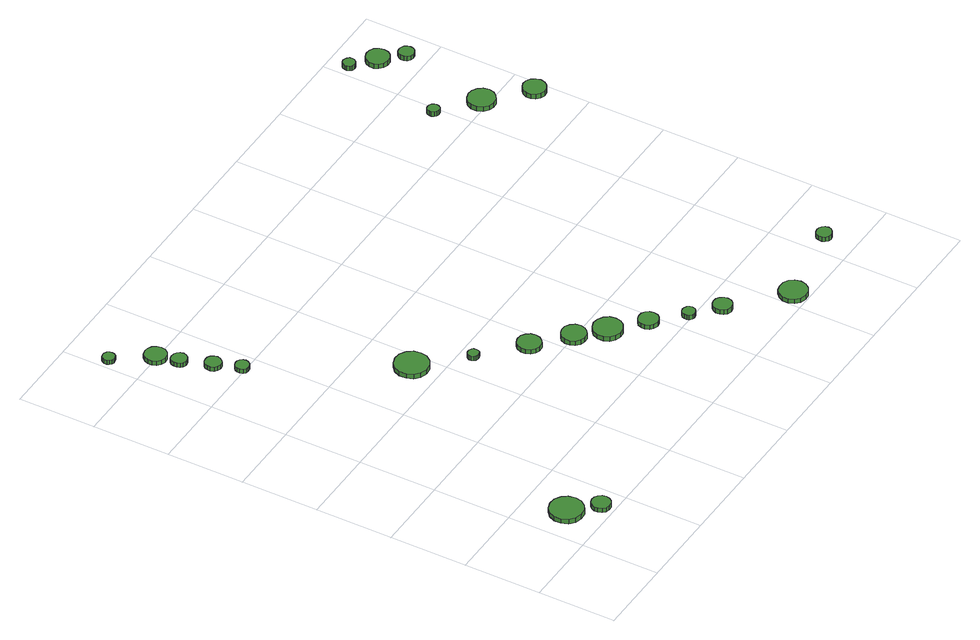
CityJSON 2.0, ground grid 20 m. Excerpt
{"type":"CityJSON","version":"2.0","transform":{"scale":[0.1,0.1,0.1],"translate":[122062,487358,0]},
"CityObjects":{
"tree1":{"type":"SolitaryVegetationObject","attributes":{"function":"something"},"geometry":[{"type":"MultiSurface","lod":"1","boundaries":[[[0,1,2,3,4,5,6,7,8,9,10,11,12,13,14]],[[15,16,17,18,19,20,21,22,23,24,25,26,27,28,29]],[[0,29,28,1]],[[1,28,27,2]],[[2,27,26,3]],[[3,26,25,4]],[[4,25,24,5]],[[5,24,23,6]],[[6,23,22,7]],[[7,22,21,8]],[[8,21,20,9]],[[9,20,19,10]],[[10,19,18,11]],[[11,18,17,12]],[[12,17,16,13]],[[13,16,15,14]],[[14,15,29,0]]]}]},
"tree2":{"type":"SolitaryVegetationObject","attributes":{"function":"something"},"geometry":[{"type":"MultiSurface","lod":"1","boundaries":[[[30,31,32,33,34,35,36,37,38,39,40,41,42,43,44]],[[45,46,47,48,49,50,51,52,53,54,55,56,57,58,59]],[[30,59,58,31]],[[31,58,57,32]],[[32,57,56,33]],[[33,56,55,34]],[[34,55,54,35]],[[35,54,53,36]],[[36,53,52,37]],[[37,52,51,38]],[[38,51,50,39]],[[39,50,49,40]],[[40,49,48,41]],[[41,48,47,42]],[[42,47,46,43]],[[43,46,45,44]],[[44,45,59,30]]]}]},
"tree3":{"type":"SolitaryVegetationObject","attributes":{"function":"something"},"geometry":[{"type":"MultiSurface","lod":"1","boundaries":[[[60,61,62,63,64,65,66,67,68,69,70,71,72,73,74]],[[75,76,77,78,79,80,81,82,83,84,85,86,87,88,89]],[[60,89,88,61]],[[61,88,87,62]],[[62,87,86,63]],[[63,86,85,64]],[[64,85,84,65]],[[65,84,83,66]],[[66,83,82,67]],[[67,82,81,68]],[[68,81,80,69]],[[69,80,79,70]],[[70,79,78,71]],[[71,78,77,72]],[[72,77,76,73]],[[73,76,75,74]],[[74,75,89,60]]]}]},
"tree4":{"type":"SolitaryVegetationObject","attributes":{"function":"something"},"geometry":[{"type":"MultiSurface","lod":"1","boundaries":[[[90,91,92,93,94,95,96,97,98,99,100,101,102,103,104]],[[105,106,107,108,109,110,111,112,113,114,115,116,117,118,119]],[[90,119,118,91]],[[91,118,117,92]],[[92,117,116,93]],[[93,116,115,94]],[[94,115,114,95]],[[95,114,113,96]],[[96,113,112,97]],[[97,112,111,98]],[[98,111,110,99]],[[99,110,109,100]],[[100,109,108,101]],[[101,108,107,102]],[[102,107,106,103]],[[103,106,105,104]],[[104,105,119,90]]]}]},
"tree5":{"type":"SolitaryVegetationObject","attributes":{"function":"something"},"geometry":[{"type":"MultiSurface","lod":"1","boundaries":[[[120,121,122,123,124,125,126,127,128,129,130,131,132,133,134]],[[135,136,137,138,139,140,141,142,143,144,145,146,147,148,149]],[[120,149,148,121]],[[121,148,147,122]],[[122,147,146,123]],[[123,146,145,124]],[[124,145,144,125]],[[125,144,143,126]],[[126,143,142,127]],[[127,142,141,128]],[[128,141,140,129]],[[129,140,139,130]],[[130,139,138,131]],[[131,138,137,132]],[[132,137,136,133]],[[133,136,135,134]],[[134,135,149,120]]]}]},
"tree6":{"type":"SolitaryVegetationObject","attributes":{"function":"something"},"geometry":[{"type":"MultiSurface","lod":"1","boundaries":[[[150,151,152,153,154,155,156,157,158,159,160,161,162,163,164]],[[165,166,167,168,169,170,171,172,173,174,175,176,177,178,179]],[[150,179,178,151]],[[151,178,177,152]],[[152,177,176,153]],[[153,176,175,154]],[[154,175,174,155]],[[155,174,173,156]],[[156,173,172,157]],[[157,172,171,158]],[[158,171,170,159]],[[159,170,169,160]],[[160,169,168,161]],[[161,168,167,162]],[[162,167,166,163]],[[163,166,165,164]],[[164,165,179,150]]]}]},
"tree7":{"type":"SolitaryVegetationObject","attributes":{"function":"something"},"geometry":[{"type":"MultiSurface","lod":"1","boundaries":[[[180,181,182,183,184,185,186,187,188,189,190,191,192,193,194]],[[195,196,197,198,199,200,201,202,203,204,205,206,207,208,209]],[[180,209,208,181]],[[181,208,207,182]],[[182,207,206,183]],[[183,206,205,184]],[[184,205,204,185]],[[185,204,203,186]],[[186,203,202,187]],[[187,202,201,188]],[[188,201,200,189]],[[189,200,199,190]],[[190,199,198,191]],[[191,198,197,192]],[[192,197,196,193]],[[193,196,195,194]],[[194,195,209,180]]]}]},
"tree8":{"type":"SolitaryVegetationObject","attributes":{"function":"something"},"geometry":[{"type":"MultiSurface","lod":"1","boundaries":[[[210,211,212,213,214,215,216,217,218,219,220,221,222,223,224]],[[225,226,227,228,229,230,231,232,233,234,235,236,237,238,239]],[[210,239,238,211]],[[211,238,237,212]],[[212,237,236,213]],[[213,236,235,214]],[[214,235,234,215]],[[215,234,233,216]],[[216,233,232,217]],[[217,232,231,218]],[[218,231,230,219]],[[219,230,229,220]],[[220,229,228,221]],[[221,228,227,222]],[[222,227,226,223]],[[223,226,225,224]],[[224,225,239,210]]]}]},
"tree9":{"type":"SolitaryVegetationObject","attributes":{"function":"something"},"geometry":[{"type":"MultiSurface","lod":"1","boundaries":[[[240,241,242,243,244,245,246,247,248,249,250,251,252,253,254]],[[255,256,257,258,259,260,261,262,263,264,265,266,267,268,269]],[[240,269,268,241]],[[241,268,267,242]],[[242,267,266,243]],[[243,266,265,244]],[[244,265,264,245]],[[245,264,263,246]],[[246,263,262,247]],[[247,262,261,248]],[[248,261,260,249]],[[249,260,259,250]],[[250,259,258,251]],[[251,258,257,252]],[[252,257,256,253]],[[253,256,255,254]],[[254,255,269,240]]]}]},
"tree10":{"type":"SolitaryVegetationObject","attributes":{"function":"something"},"geometry":[{"type":"MultiSurface","lod":"1","boundaries":[[[270,271,272,273,274,275,276,277,278,279,280,281,282,283,284]],[[285,286,287,288,289,290,291,292,293,294,295,296,297,298,299]],[[270,299,298,271]],[[271,298,297,272]],[[272,297,296,273]],[[273,296,295,274]],[[274,295,294,275]],[[275,294,293,276]],[[276,293,292,277]],[[277,292,291,278]],[[278,291,290,279]],[[279,290,289,280]],[[280,289,288,281]],[[281,288,287,282]],[[282,287,286,283]],[[283,286,285,284]],[[284,285,299,270]]]}]},
"tree11":{"type":"SolitaryVegetationObject","attributes":{"function":"something"},"geometry":[{"type":"MultiSurface","lod":"1","boundaries":[[[300,301,302,303,304,305,306,307,308,309,310,311,312,313,314]],[[315,316,317,318,319,320,321,322,323,324,325,326,327,328,329]],[[300,329,328,301]],[[301,328,327,302]],[[302,327,326,303]],[[303,326,325,304]],[[304,325,324,305]],[[305,324,323,306]],[[306,323,322,307]],[[307,322,321,308]],[[308,321,320,309]],[[309,320,319,310]],[[310,319,318,311]],[[311,318,317,312]],[[312,317,316,313]],[[313,316,315,314]],[[314,315,329,300]]]}]},
"tree12":{"type":"SolitaryVegetationObject","attributes":{"function":"something"},"geometry":[{"type":"MultiSurface","lod":"1","boundaries":[[[330,331,332,333,334,335,336,337,338,339,340,341,342,343,344]],[[345,346,347,348,349,350,351,352,353,354,355,356,357,358,359]],[[330,359,358,331]],[[331,358,357,332]],[[332,357,356,333]],[[333,356,355,334]],[[334,355,354,335]],[[335,354,353,336]],[[336,353,352,337]],[[337,352,351,338]],[[338,351,350,339]],[[339,350,349,340]],[[340,349,348,341]],[[341,348,347,342]],[[342,347,346,343]],[[343,346,345,344]],[[344,345,359,330]]]}]},
"tree13":{"type":"SolitaryVegetationObject","attributes":{"function":"something"},"geometry":[{"type":"MultiSurface","lod":"1","boundaries":[[[360,361,362,363,364,365,366,367,368,369,370,371,372,373,374]],[[375,376,377,378,379,380,381,382,383,384,385,386,387,388,389]],[[360,389,388,361]],[[361,388,387,362]],[[362,387,386,363]],[[363,386,385,364]],[[364,385,384,365]],[[365,384,383,366]],[[366,383,382,367]],[[367,382,381,368]],[[368,381,380,369]],[[369,380,379,370]],[[370,379,378,371]],[[371,378,377,372]],[[372,377,376,373]],[[373,376,375,374]],[[374,375,389,360]]]}]},
"tree14":{"type":"SolitaryVegetationObject","attributes":{"function":"something"},"geometry":[{"type":"MultiSurface","lod":"1","boundaries":[[[390,391,392,393,394,395,396,397,398,399,400,401,402,403,404]],[[405,406,407,408,409,410,411,412,413,414,415,416,417,418,419]],[[390,419,418,391]],[[391,418,417,392]],[[392,417,416,393]],[[393,416,415,394]],[[394,415,414,395]],[[395,414,413,396]],[[396,413,412,397]],[[397,412,411,398]],[[398,411,410,399]],[[399,410,409,400]],[[400,409,408,401]],[[401,408,407,402]],[[402,407,406,403]],[[403,406,405,404]],[[404,405,419,390]]]}]},
"tree15":{"type":"SolitaryVegetationObject","attributes":{"function":"something"},"geometry":[{"type":"MultiSurface","lod":"1","boundaries":[[[420,421,422,423,424,425,426,427,428,429,430,431,432,433,434]],[[435,436,437,438,439,440,441,442,443,444,445,446,447,448,449]],[[420,449,448,421]],[[421,448,447,422]],[[422,447,446,423]],[[423,446,445,424]],[[424,445,444,425]],[[425,444,443,426]],[[426,443,442,427]],[[427,442,441,428]],[[428,441,440,429]],[[429,440,439,430]],[[430,439,438,431]],[[431,438,437,432]],[[432,437,436,433]],[[433,436,435,434]],[[434,435,449,420]]]}]},
"tree16":{"type":"SolitaryVegetationObject","attributes":{"function":"something"},"geometry":[{"type":"MultiSurface","lod":"1","boundaries":[[[450,451,452,453,454,455,456,457,458,459,460,461,462,463,464]],[[465,466,467,468,469,470,471,472,473,474,475,476,477,478,479]],[[450,479,478,451]],[[451,478,477,452]],[[452,477,476,453]],[[453,476,475,454]],[[454,475,474,455]],[[455,474,473,456]],[[456,473,472,457]],[[457,472,471,458]],[[458,471,470,459]],[[459,470,469,460]],[[460,469,468,461]],[[461,468,467,462]],[[462,467,466,463]],[[463,466,465,464]],[[464,465,479,450]]]}]},
"tree17":{"type":"SolitaryVegetationObject","attributes":{"function":"something"},"geometry":[{"type":"MultiSurface","lod":"1","boundaries":[[[480,481,482,483,484,485,486,487,488,489,490,491,492,493,494]],[[495,496,497,498,499,500,501,502,503,504,505,506,507,508,509]],[[480,509,508,481]],[[481,508,507,482]],[[482,507,506,483]],[[483,506,505,484]],[[484,505,504,485]],[[485,504,503,486]],[[486,503,502,487]],[[487,502,501,488]],[[488,501,500,489]],[[489,500,499,490]],[[490,499,498,491]],[[491,498,497,492]],[[492,497,496,493]],[[493,496,495,494]],[[494,495,509,480]]]}]},
"tree18":{"type":"SolitaryVegetationObject","attributes":{"function":"something"},"geometry":[{"type":"MultiSurface","lod":"1","boundaries":[[[510,511,512,513,514,515,516,517,518,519,520,521,522,523,524]],[[525,526,527,528,529,530,531,532,533,534,535,536,537,538,539]],[[510,539,538,511]],[[511,538,537,512]],[[512,537,536,513]],[[513,536,535,514]],[[514,535,534,515]],[[515,534,533,516]],[[516,533,532,517]],[[517,532,531,518]],[[518,531,530,519]],[[519,530,529,520]],[[520,529,528,521]],[[521,528,527,522]],[[522,527,526,523]],[[523,526,525,524]],[[524,525,539,510]]]}]},
"tree19":{"type":"SolitaryVegetationObject","attributes":{"function":"something"},"geometry":[{"type":"MultiSurface","lod":"1","boundaries":[[[540,541,542,543,544,545,546,547,548,549,550,551,552,553,554]],[[555,556,557,558,559,560,561,562,563,564,565,566,567,568,569]],[[540,569,568,541]],[[541,568,567,542]],[[542,567,566,543]],[[543,566,565,544]],[[544,565,564,545]],[[545,564,563,546]],[[546,563,562,547]],[[547,562,561,548]],[[548,561,560,549]],[[549,560,559,550]],[[550,559,558,551]],[[551,558,557,552]],[[552,557,556,553]],[[553,556,555,554]],[[554,555,569,540]]]}]},
"tree20":{"type":"SolitaryVegetationObject","attributes":{"function":"something"},"geometry":[{"type":"MultiSurface","lod":"1","boundaries":[[[570,571,572,573,574,575,576,577,578,579,580,581,582,583,584]],[[585,586,587,588,589,590,591,592,593,594,595,596,597,598,599]],[[570,599,598,571]],[[571,598,597,572]],[[572,597,596,573]],[[573,596,595,574]],[[574,595,594,575]],[[575,594,593,576]],[[576,593,592,577]],[[577,592,591,578]],[[578,591,590,579]],[[579,590,589,580]],[[580,589,588,581]],[[581,588,587,582]],[[582,587,586,583]],[[583,586,585,584]],[[584,585,599,570]]]}]},
"tree21":{"type":"SolitaryVegetationObject","attributes":{"function":"something"},"geometry":[{"type":"MultiSurface","lod":"1","boundaries":[[[600,601,602,603,604,605,606,607,608,609,610,611,612,613,614]],[[615,616,617,618,619,620,621,622,623,624,625,626,627,628,629]],[[600,629,628,601]],[[601,628,627,602]],[[602,627,626,603]],[[603,626,625,604]],[[604,625,624,605]],[[605,624,623,606]],[[606,623,622,607]],[[607,622,621,608]],[[608,621,620,609]],[[609,620,619,610]],[[610,619,618,611]],[[611,618,617,612]],[[612,617,616,613]],[[613,616,615,614]],[[614,615,629,600]]]}]},
"tree22":{"type":"SolitaryVegetationObject","attributes":{"function":"something"},"geometry":[{"type":"MultiSurface","lod":"1","boundaries":[[[630,631,632,633,634,635,636,637,638,639,640,641,642,643,644]],[[645,646,647,648,649,650,651,652,653,654,655,656,657,658,659]],[[630,659,658,631]],[[631,658,657,632]],[[632,657,656,633]],[[633,656,655,634]],[[634,655,654,635]],[[635,654,653,636]],[[636,653,652,637]],[[637,652,651,638]],[[638,651,650,639]],[[639,650,649,640]],[[640,649,648,641]],[[641,648,647,642]],[[642,647,646,643]],[[643,646,645,644]],[[644,645,659,630]]]}]},
"tree23":{"type":"SolitaryVegetationObject","attributes":{"function":"something"},"geometry":[{"type":"MultiSurface","lod":"1","boundaries":[[[660,661,662,663,664,665,666,667,668,669,670,671,672,673,674]],[[675,676,677,678,679,680,681,682,683,684,685,686,687,688,689]],[[660,689,688,661]],[[661,688,687,662]],[[662,687,686,663]],[[663,686,685,664]],[[664,685,684,665]],[[665,684,683,666]],[[666,683,682,667]],[[667,682,681,668]],[[668,681,680,669]],[[669,680,679,670]],[[670,679,678,671]],[[671,678,677,672]],[[672,677,676,673]],[[673,676,675,674]],[[674,675,689,660]]]}]}
},
"vertices":[
[126,92,17],[122,110,17],[112,124,17],[97,133,17],[79,135,17],[62,129,17],[49,117,17],[42,101,17],[42,84,17],[49,67,17],[62,55,17],[79,50,17],[97,52,17],[112,61,17],[122,75,17],[122,75,4],[112,61,4],[97,52,4],[79,50,4],[62,55,4],[49,67,4],[42,84,4],[42,101,4],[49,117,4],[62,129,4],[79,135,4],[97,133,4],[112,124,4],[122,110,4],[126,92,4],
[168,35,15],[166,45,15],[160,53,15],[152,58,15],[142,59,15],[132,56,15],[125,49,15],[121,40,15],[121,30,15],[125,21,15],[132,14,15],[142,11,15],[152,12,15],[160,17,15],[166,25,15],[166,25,3],[160,17,3],[152,12,3],[142,11,3],[132,14,3],[125,21,3],[121,30,3],[121,40,3],[125,49,3],[132,56,3],[142,59,3],[152,58,3],[160,53,3],[166,45,3],[168,35,3],
[39,1290,17],[38,1296,17],[34,1302,17],[28,1305,17],[22,1306,17],[15,1304,17],[10,1299,17],[8,1293,17],[8,1287,17],[10,1281,17],[15,1276,17],[22,1274,17],[28,1275,17],[34,1278,17],[38,1284,17],[38,1284,5],[34,1278,5],[28,1275,5],[22,1274,5],[15,1276,5],[10,1281,5],[8,1287,5],[8,1293,5],[10,1299,5],[15,1304,5],[22,1306,5],[28,1305,5],[34,1302,5],[38,1296,5],[39,1290,5],
[124,1147,14],[122,1155,14],[117,1162,14],[110,1166,14],[101,1167,14],[93,1165,14],[87,1159,14],[84,1151,14],[84,1143,14],[87,1135,14],[93,1130,14],[101,1127,14],[110,1128,14],[117,1132,14],[122,1139,14],[122,1139,2],[117,1132,2],[110,1128,2],[101,1127,2],[93,1130,2],[87,1135,2],[84,1143,2],[84,1151,2],[87,1159,2],[93,1165,2],[101,1167,2],[110,1166,2],[117,1162,2],[122,1155,2],[124,1147,2],
[115,1202,15],[113,1213,15],[106,1222,15],[96,1228,15],[84,1229,15],[73,1226,15],[65,1218,15],[60,1207,15],[60,1196,15],[65,1185,15],[73,1178,15],[84,1174,15],[96,1175,15],[106,1181,15],[113,1190,15],[113,1190,3],[106,1181,3],[96,1175,3],[84,1174,3],[73,1178,3],[65,1185,3],[60,1196,3],[60,1207,3],[65,1218,3],[73,1226,3],[84,1229,3],[96,1228,3],[106,1222,3],[113,1213,3],[115,1202,3],
[153,1072,14],[151,1081,14],[146,1088,14],[139,1092,14],[130,1093,14],[122,1091,14],[115,1085,14],[112,1077,14],[112,1068,14],[115,1060,14],[122,1054,14],[130,1051,14],[139,1052,14],[146,1057,14],[151,1064,14],[151,1064,2],[146,1057,2],[139,1052,2],[130,1051,2],[122,1054,2],[115,1060,2],[112,1068,2],[112,1077,2],[115,1085,2],[122,1091,2],[130,1093,2],[139,1092,2],[146,1088,2],[151,1081,2],[153,1072,2],
[175,1009,14],[173,1016,14],[169,1022,14],[162,1026,14],[155,1026,14],[148,1024,14],[143,1019,14],[140,1012,14],[140,1005,14],[143,998,14],[148,993,14],[155,991,14],[162,992,14],[169,996,14],[173,1002,14],[173,1002,2],[169,996,2],[162,992,2],[155,991,2],[148,993,2],[143,998,2],[140,1005,2],[140,1012,2],[143,1019,2],[148,1024,2],[155,1026,2],[162,1026,2],[169,1022,2],[173,1016,2],[175,1009,2],
[396,667,21],[393,684,21],[382,699,21],[367,708,21],[349,710,21],[332,704,21],[319,692,21],[312,676,21],[312,658,21],[319,642,21],[332,630,21],[349,624,21],[367,626,21],[382,635,21],[393,650,21],[393,650,8],[382,635,8],[367,626,8],[349,624,8],[332,630,8],[319,642,8],[312,658,8],[312,676,8],[319,692,8],[332,704,8],[349,710,8],[367,708,8],[382,699,8],[393,684,8],[396,667,8],
[477,565,16],[476,571,16],[473,575,16],[467,578,16],[462,579,16],[456,577,16],[452,573,16],[449,568,16],[449,562,16],[452,557,16],[456,553,16],[462,551,16],[467,552,16],[473,554,16],[476,559,16],[476,559,3],[473,554,3],[467,552,3],[462,551,3],[456,553,3],[452,557,3],[449,562,3],[449,568,3],[452,573,3],[456,577,3],[462,579,3],[467,578,3],[473,575,3],[476,571,3],[477,565,3],
[593,473,15],[591,485,15],[583,495,15],[573,502,15],[560,503,15],[548,499,15],[539,491,15],[534,479,15],[534,467,15],[539,455,15],[548,447,15],[560,443,15],[573,444,15],[583,451,15],[591,461,15],[591,461,3],[583,451,3],[573,444,3],[560,443,3],[548,447,3],[539,455,3],[534,467,3],[534,479,3],[539,491,3],[548,499,3],[560,503,3],[573,502,3],[583,495,3],[591,485,3],[593,473,3],
[676,400,15],[673,413,15],[665,423,15],[654,430,15],[641,431,15],[629,427,15],[619,419,15],[614,407,15],[614,394,15],[619,382,15],[629,373,15],[641,369,15],[654,370,15],[665,377,15],[673,387,15],[673,387,2],[665,377,2],[654,370,2],[641,369,2],[629,373,2],[619,382,2],[614,394,2],[614,407,2],[619,419,2],[629,427,2],[641,431,2],[654,430,2],[665,423,2],[673,413,2],[676,400,2],
[741,343,14],[738,358,14],[729,370,14],[715,378,14],[700,380,14],[686,375,14],[674,365,14],[668,351,14],[668,335,14],[674,321,14],[686,311,14],[700,306,14],[715,308,14],[729,316,14],[738,328,14],[738,328,1],[729,316,1],[715,308,1],[700,306,1],[686,311,1],[674,321,1],[668,335,1],[668,351,1],[674,365,1],[686,375,1],[700,380,1],[715,378,1],[729,370,1],[738,358,1],[741,343,1],
[803,277,14],[801,287,14],[795,296,14],[786,301,14],[775,302,14],[765,299,14],[757,292,14],[753,282,14],[753,272,14],[757,262,14],[765,255,14],[775,251,14],[786,253,14],[795,258,14],[801,266,14],[801,266,2],[795,258,2],[786,253,2],[775,251,2],[765,255,2],[757,262,2],[753,272,2],[753,282,2],[757,292,2],[765,299,2],[775,302,2],[786,301,2],[795,296,2],[801,287,2],[803,277,2],
[866,210,14],[864,216,14],[860,222,14],[854,225,14],[847,226,14],[841,224,14],[835,219,14],[833,213,14],[833,206,14],[835,200,14],[841,195,14],[847,193,14],[854,194,14],[860,197,14],[864,203,14],[864,203,1],[860,197,1],[854,194,1],[847,193,1],[841,195,1],[835,200,1],[833,206,1],[833,213,1],[835,219,1],[841,224,1],[847,226,1],[854,225,1],[860,222,1],[864,216,1],[866,210,1],
[935,155,14],[933,164,14],[927,173,14],[919,178,14],[909,179,14],[899,176,14],[892,169,14],[888,160,14],[888,150,14],[892,141,14],[899,134,14],[909,131,14],[919,132,14],[927,137,14],[933,145,14],[933,145,1],[927,137,1],[919,132,1],[909,131,1],[899,134,1],[892,141,1],[888,150,1],[888,160,1],[892,169,1],[899,176,1],[909,179,1],[919,178,1],[927,173,1],[933,164,1],[935,155,1],
[1073,38,15],[1070,53,15],[1061,65,15],[1048,72,15],[1033,73,15],[1019,69,15],[1008,59,15],[1002,46,15],[1002,31,15],[1008,17,15],[1019,7,15],[1033,3,15],[1048,4,15],[1061,12,15],[1070,24,15],[1070,24,3],[1061,12,3],[1048,4,3],[1033,3,3],[1019,7,3],[1008,17,3],[1002,31,3],[1002,46,3],[1008,59,3],[1019,69,3],[1033,73,3],[1048,72,3],[1061,65,3],[1070,53,3],[1073,38,3],
[1274,81,16],[1272,89,16],[1267,96,16],[1260,100,16],[1252,101,16],[1244,98,16],[1238,93,16],[1235,85,16],[1235,77,16],[1238,70,16],[1244,64,16],[1252,62,16],[1260,63,16],[1267,67,16],[1272,73,16],[1272,73,3],[1267,67,3],[1260,63,3],[1252,62,3],[1244,64,3],[1238,70,3],[1235,77,3],[1235,85,3],[1238,93,3],[1244,98,3],[1252,101,3],[1260,100,3],[1267,96,3],[1272,89,3],[1274,81,3],
[1192,1089,24],[1191,1095,24],[1187,1100,24],[1182,1103,24],[1175,1104,24],[1169,1102,24],[1165,1098,24],[1162,1092,24],[1162,1086,24],[1165,1080,24],[1169,1076,24],[1175,1074,24],[1182,1074,24],[1187,1077,24],[1191,1083,24],[1191,1083,11],[1187,1077,11],[1182,1074,11],[1175,1074,11],[1169,1076,11],[1165,1080,11],[1162,1086,11],[1162,1092,11],[1165,1098,11],[1169,1102,11],[1175,1104,11],[1182,1103,11],[1187,1100,11],[1191,1095,11],[1192,1089,11],
[1301,1011,24],[1298,1025,24],[1289,1037,24],[1277,1044,24],[1263,1046,24],[1249,1041,24],[1238,1032,24],[1232,1019,24],[1232,1004,24],[1238,991,24],[1249,981,24],[1263,977,24],[1277,978,24],[1289,986,24],[1298,997,24],[1298,997,11],[1289,986,11],[1277,978,11],[1263,977,11],[1249,981,11],[1238,991,11],[1232,1004,11],[1232,1019,11],[1238,1032,11],[1249,1041,11],[1263,1046,11],[1277,1044,11],[1289,1037,11],[1298,1025,11],[1301,1011,11],
[1237,1342,25],[1236,1349,25],[1232,1354,25],[1226,1357,25],[1220,1358,25],[1213,1356,25],[1209,1352,25],[1206,1345,25],[1206,1339,25],[1209,1333,25],[1213,1328,25],[1220,1326,25],[1226,1327,25],[1232,1330,25],[1236,1336,25],[1236,1336,12],[1232,1330,12],[1226,1327,12],[1220,1326,12],[1213,1328,12],[1209,1333,12],[1206,1339,12],[1206,1345,12],[1209,1352,12],[1213,1356,12],[1220,1358,12],[1226,1357,12],[1232,1354,12],[1236,1349,12],[1237,1342,12],
[1392,925,24],[1389,937,24],[1382,947,24],[1371,953,24],[1359,954,24],[1348,950,24],[1339,942,24],[1334,931,24],[1334,919,24],[1339,908,24],[1348,900,24],[1359,896,24],[1371,897,24],[1382,903,24],[1389,913,24],[1389,913,11],[1382,903,11],[1371,897,11],[1359,896,11],[1348,900,11],[1339,908,11],[1334,919,11],[1334,931,11],[1339,942,11],[1348,950,11],[1359,954,11],[1371,953,11],[1382,947,11],[1389,937,11],[1392,925,11],
[1302,1295,25],[1300,1307,25],[1293,1317,25],[1282,1323,25],[1270,1324,25],[1258,1320,25],[1249,1312,25],[1244,1301,25],[1244,1289,25],[1249,1278,25],[1258,1270,25],[1270,1266,25],[1282,1267,25],[1293,1273,25],[1300,1283,25],[1300,1283,12],[1293,1273,12],[1282,1267,12],[1270,1266,12],[1258,1270,12],[1249,1278,12],[1244,1289,12],[1244,1301,12],[1249,1312,12],[1258,1320,12],[1270,1324,12],[1282,1323,12],[1293,1317,12],[1300,1307,12],[1302,1295,12],
[1342,1247,25],[1341,1255,25],[1336,1261,25],[1329,1265,25],[1321,1266,25],[1313,1264,25],[1307,1258,25],[1304,1251,25],[1304,1243,25],[1307,1235,25],[1313,1230,25],[1321,1228,25],[1329,1228,25],[1336,1232,25],[1341,1239,25],[1341,1239,12],[1336,1232,12],[1329,1228,12],[1321,1228,12],[1313,1230,12],[1307,1235,12],[1304,1243,12],[1304,1251,12],[1307,1258,12],[1313,1264,12],[1321,1266,12],[1329,1265,12],[1336,1261,12],[1341,1255,12],[1342,1247,12]
]}
